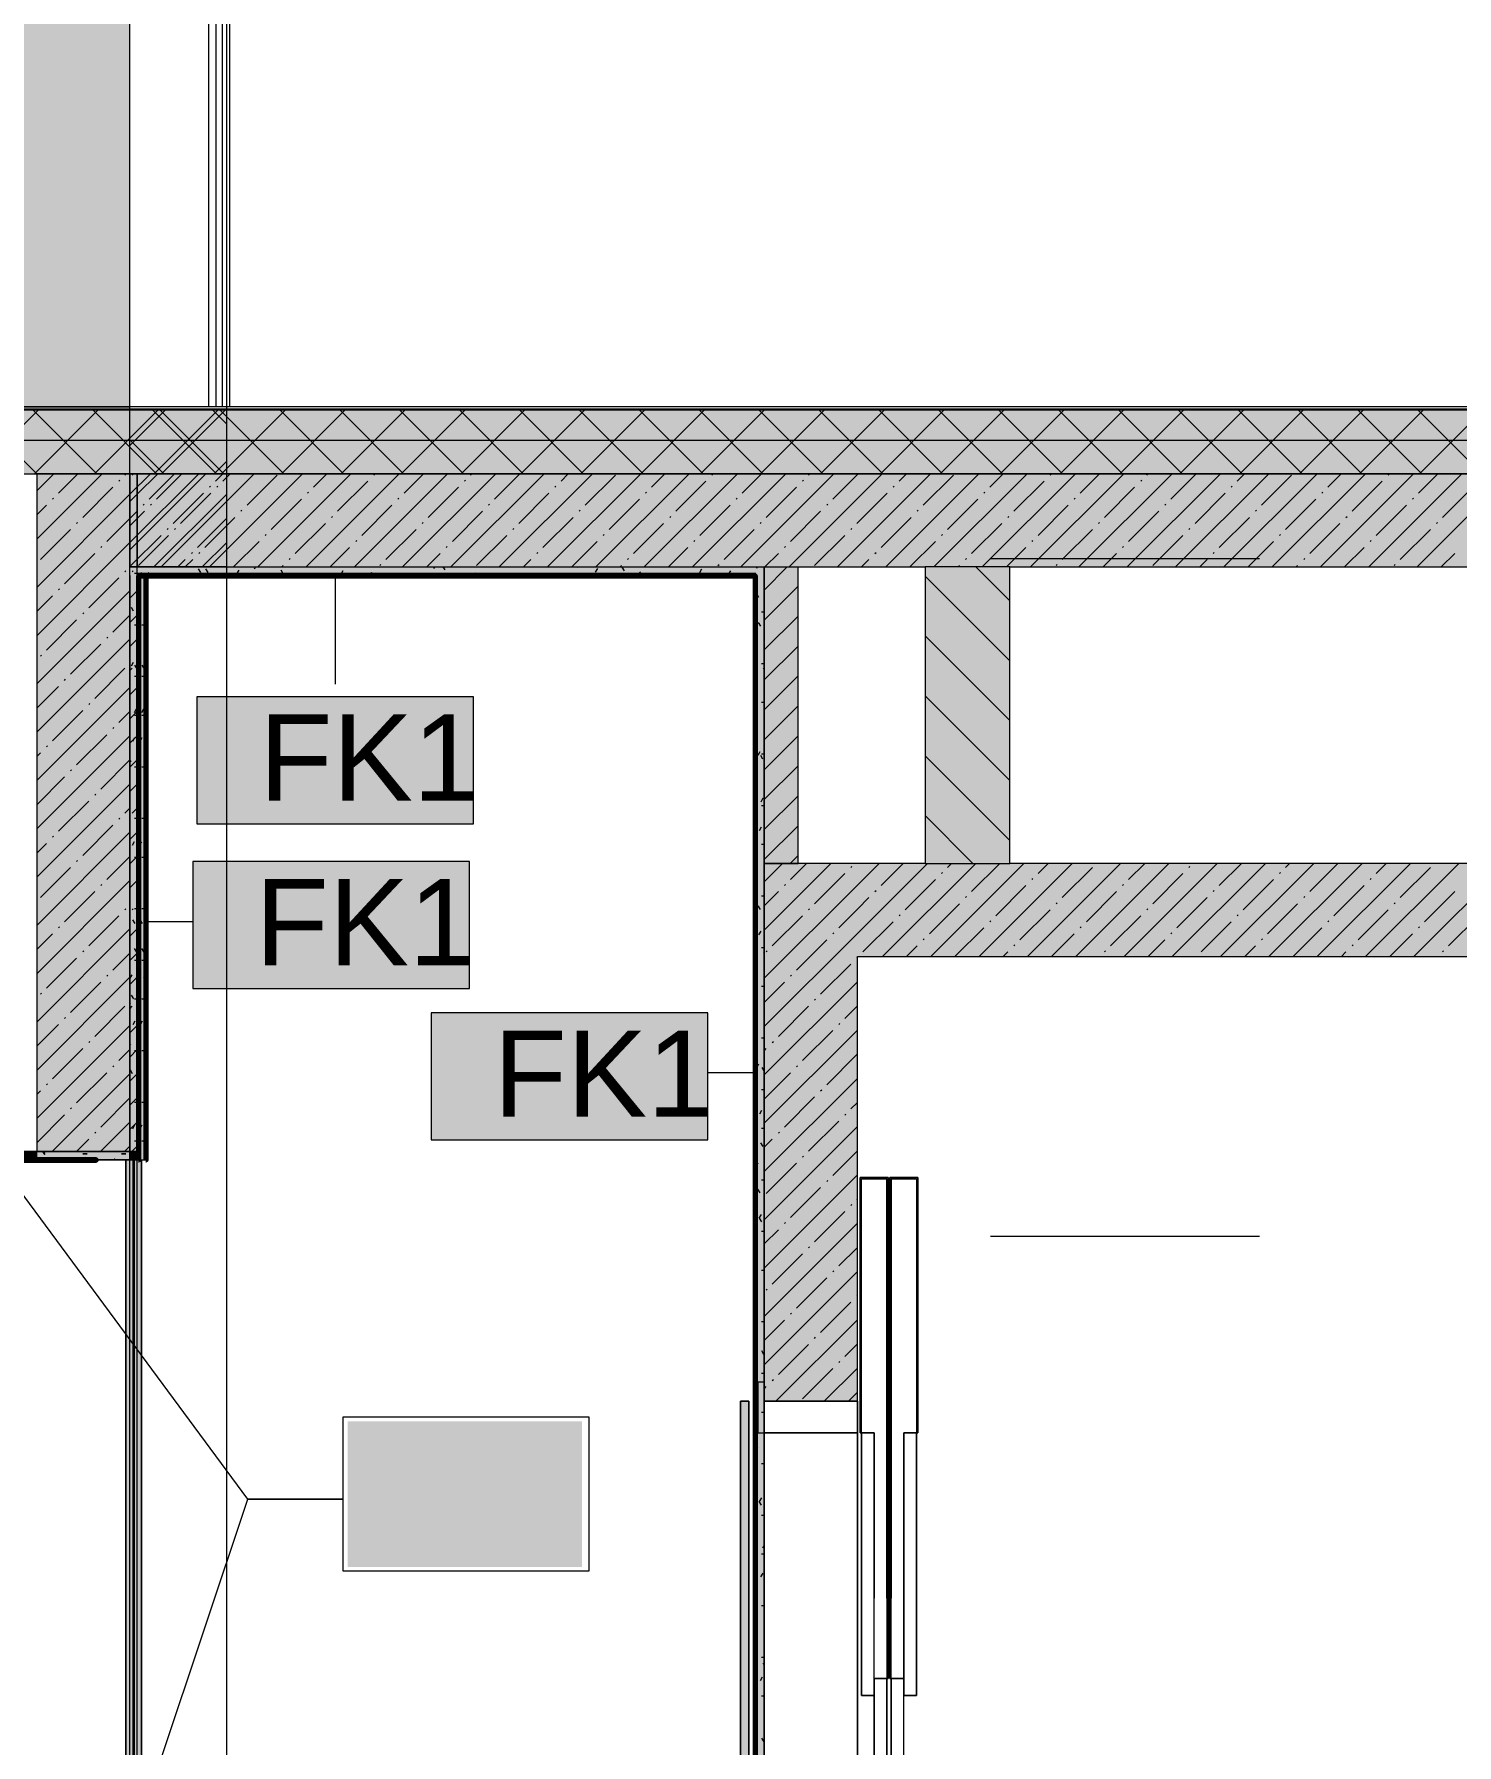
# Model space of a CAD drawing. Header units: millimetres. Extents: x -3817 to 677485, y -22715 to 103890.
# Drawn here: x 590702 to 594061, y 14075 to 18115 of the extents above; entities that cross this region are included whole.
import ezdxf

# ---------------------------------------------------------------- set-up
doc = ezdxf.new("R2010")
doc.units = ezdxf.units.MM
doc.layers.add('PDF _Геометрия', color=7, linetype='Continuous', true_color=0x1d1d1d)
doc.layers.add('PDF _Сплошная заливка', color=7, linetype='Continuous', true_color=0xffffff)
doc.layers.add('PDF _Текст', color=7, linetype='Continuous')
doc.styles.add('PDF GOST-Common', font='arial.ttf')

msp = doc.modelspace()

# ---------------------------------------------------------------- hatches: boundary and pattern name
at = {"layer": 'PDF _Сплошная заливка', "true_color": 0xd4d4d4, "transparency": 33554559}
msp.add_hatch(color=254, dxfattribs=at).paths.add_polyline_path([(551323.7, 16651.8), (551900.1, 16651.8), (551900.1, 17234.9), (590928.1, 17234.9), (590928.1, 25765.2), (586096.2, 25765.2), (586096.2, 29274.9), (549759, 29274.9), (549759, 16651.8), (550593, 16651.8)])
at = {"layer": 'PDF _Сплошная заливка', "transparency": 33554559}
h = msp.add_hatch(color=256, dxfattribs=at)
h.paths.add_polyline_path([(585778.1, 17076.9), (587578.1, 17076.9), (587578.1, 17226.9), (585778.1, 17226.9)], flags=0)
h.paths.add_polyline_path([(584278.1, 17076.9), (584278.1, 17226.9), (582195.1, 17226.9), (582195.1, 17076.9), (584206.9, 17076.9)], flags=0)
h.paths.add_polyline_path([(585178.1, 17076.9), (585408.1, 17076.9), (585408.1, 17226.9), (585178.1, 17226.9)], flags=0)
h.paths.add_polyline_path([(588858.1, 17076.9), (588858.1, 17226.9), (588478.1, 17226.9), (588478.1, 17076.9), (588591.4, 17076.9)], flags=0)
h.paths.add_polyline_path([(591155.8, 17076.9), (591155.8, 17226.9), (588878.1, 17226.9), (588878.1, 17076.9), (590783.6, 17076.9)], flags=0)
h.paths.add_polyline_path([(581284, 17076.9), (581395.1, 17076.9), (581395.1, 17226.9), (577788.4, 17226.9), (577788.4, 17076.9), (579822.5, 17076.9)], flags=0)
h.paths.add_polyline_path([(576588.4, 17076.9), (576588.4, 17226.9), (571968.1, 17226.9), (571968.1, 17076.9), (574678.1, 17076.9)], flags=0)
h.paths.add_polyline_path([(571053.6, 17076.9), (571168.1, 17076.9), (571168.1, 17226.9), (565028.1, 17226.9), (565028.1, 17076.9), (569592.2, 17076.9)], flags=0)
h.paths.add_polyline_path([(557900.3, 17076.9), (558928.1, 17076.9), (558928.1, 17226.9), (552208.1, 17226.9), (552208.1, 17169.9), (552058.1, 17169.9), (552058.1, 17076.9), (556828.1, 17076.9)], flags=0)
h.paths.add_polyline_path([(560092.6, 17076.9), (560428.1, 17076.9), (560428.1, 17226.9), (559828.1, 17226.9), (559828.1, 17076.9)], flags=0)
h.paths.add_polyline_path([(561328.1, 17076.9), (561928.1, 17076.9), (561928.1, 17226.9), (561328.1, 17226.9)], flags=0)
for points in [[(594345.5, 17076.9), (594345.5, 17226.9), (590928.1, 17226.9), (590928.1, 17076.9), (593408.5, 17076.9)], [(590708.1, 15476.9), (590928.1, 15476.9), (590928.1, 17076.9), (590708.1, 17076.9), (590708.1, 16477.7)], [(590928.1, 15476.9), (590945.5, 15476.9), (590945.5, 17076.9), (590928.1, 17076.9), (590928.1, 16295.3)], [(594545.5, 16856.9), (594545.5, 17076.9), (590945.5, 17076.9), (590945.5, 16856.9), (593408.5, 16856.9)], [(590948.1, 16836.9), (591155.8, 16836.9), (591155.8, 16856.9), (590928.1, 16856.9), (590928.1, 16836.9)], [(591223.4, 16836.9), (592405.5, 16836.9), (592405.5, 16856.9), (590945.5, 16856.9), (590945.5, 16836.9), (590965.5, 16836.9)], [(590928.1, 15456.9), (590948.1, 15456.9), (590948.1, 16836.9), (590928.1, 16836.9), (590928.1, 15476.9)], [(590945.5, 15456.9), (590965.5, 15456.9), (590965.5, 16836.9), (590945.5, 16836.9), (590945.5, 15476.9)], [(594345.5, 15936.9), (594345.5, 16156.9), (592645.5, 16156.9), (592645.5, 15936.9), (593408.5, 15936.9)]]:
    msp.add_hatch(color=256, dxfattribs=at).paths.add_polyline_path(points)
at = {"layer": 'PDF _Сплошная заливка', "true_color": 0x494949, "transparency": 33554559}
h = msp.add_hatch(color=251, dxfattribs=at)
h.paths.add_polyline_path([(590938.1, 13096.9), (590938.1, 13445.5), (590918.1, 13455.5), (590918.1, 13096.9), (590928.1, 13096.9)], flags=0)
h.paths.add_polyline_path([(590918.1, 13517.9), (590938.1, 13527.9), (590938.1, 15456.9), (590918.1, 15456.9), (590918.1, 13786.7)], flags=0)
h = msp.add_hatch(color=251, dxfattribs=at)
h.paths.add_polyline_path([(590945.5, 13096.9), (590955.5, 13096.9), (590955.5, 13650.4), (590935.5, 13640.4), (590935.5, 13096.9)], flags=0)
h.paths.add_polyline_path([(590955.5, 13923), (590955.5, 15456.9), (590935.5, 15456.9), (590935.5, 13933), (590945.5, 13928)], flags=0)

# ---------------------------------------------------------------- linework, layer by layer
at = {"layer": 'PDF _Геометрия', "color": 8, "lineweight": 9, "true_color": 0x808080}
for points in [[(590928.1, 17234.9), (590928.1, 25765.2), (586096.2, 25765.2), (586096.2, 29274.9), (549759, 29274.9), (549759, 16651.8), (551900.1, 16651.8), (551900.1, 17234.9)], [(590658.1, 15455.9), (590708.1, 15455.9), (590708.1, 15476.9), (590658.1, 15476.9)]]:
    msp.add_lwpolyline(points, close=True, dxfattribs=at)
at = {"layer": 'PDF _Геометрия', "color": 9, "lineweight": 9, "true_color": 0xc0c0c0}
for points in [[(594165.5, 25276.9), (594345.5, 25276.9), (594345.5, 17076.9), (594545.5, 17076.9), (590945.5, 17076.9), (590945.5, 16856.9), (590945.5, 17076.9), (590928.1, 17076.9), (594345.5, 17076.9), (594345.5, 17226.9), (594345.5, 17234.9), (594345.5, 28976.9), (596745.5, 28976.9), (596745.5, 29226.9), (594345.5, 29226.9), (594115.5, 29226.9), (594095.5, 29226.9), (594095.5, 25765)], [(594095.5, 25018.8), (594095.5, 17234.9), (590928.1, 17234.9)], [(591155.8, 17234.9), (588478.1, 17234.9), (588478.1, 17076.9), (588858.1, 17076.9), (588858.1, 14691.9)], [(588878.1, 17076.9), (591155.8, 17076.9), (590928.1, 17076.9), (590928.1, 16856.9), (591155.8, 16856.9), (590928.1, 16856.9), (590928.1, 17076.9), (590708.1, 17076.9), (590708.1, 15476.9), (590928.1, 15476.9), (590508.1, 15476.9), (590508.1, 15456.9)], [(590948.1, 15456.9), (590928.1, 15456.9), (590708.1, 15456.9), (590928.1, 15456.9), (590928.1, 15476.9), (590438.1, 15476.9), (590438.1, 15456.9), (590658.1, 15456.9), (590508.1, 15456.9), (590508.1, 15476.9), (590438.1, 15476.9), (590658.1, 15476.9), (590658.1, 17076.9), (590438.1, 17076.9), (590438.1, 16876.9), (590438.1, 17076.9)], [(594345.5, 13576.9), (594345.5, 13236.9), (592645.5, 13236.9), (592645.5, 13536.9), (592425.5, 13536.9), (592425.5, 12326.9), (592425.5, 16856.9), (592425.5, 16156.9), (592505.5, 16156.9), (592505.5, 16856.9), (592805.5, 16856.9), (592805.5, 16156.9), (592645.5, 16156.9), (592425.5, 16156.9), (592425.5, 14886.9), (592645.5, 14886.9), (592645.5, 15936.9), (594345.5, 15936.9), (594345.5, 14176.9)], [(590948.1, 16836.9), (591155.8, 16836.9)], [(590965.5, 16836.9), (592405.5, 16836.9)], [(590928.1, 15476.9), (590945.5, 15476.9), (590945.5, 15456.9), (590928.1, 15456.9), (590945.5, 15456.9), (590965.5, 15456.9)]]:
    msp.add_lwpolyline(points, dxfattribs=at)
at = {"layer": 'PDF _Геометрия', "color": 7, "lineweight": 9}
for points in [[(596745.5, 29101.9), (594220.5, 29101.9), (594220.5, 17155.9), (590928.1, 17155.9)], [(590928.1, 1596.9), (590928.1, 13336.7), (590628.1, 13486.7), (591228.1, 13786.7), (590928.1, 13936.7), (590928.1, 25676.6)], [(591155.8, 25676.6), (591155.8, 13936.7), (591455.8, 13786.7), (590855.8, 13486.7), (591155.8, 13336.7), (591155.8, 1596.9)], [(591146.8, 17234.9), (591146.8, 24996.9), (591146.6, 24996.9), (591145.8, 24996.9), (591114.3, 24996.9), (590928.1, 24996.9), (591065.1, 24996.9)], [(591164.2, 17234.9), (591164.2, 24996.9), (591163.9, 24996.9), (591163.2, 24996.9), (591131.7, 24996.9), (590928.1, 24996.9), (591082.5, 24996.9)], [(591114.3, 17234.9), (591114.3, 24996.9)], [(591131.7, 17234.9), (591131.7, 24996.9)], [(591155.8, 17229.9), (588478.1, 17229.9)], [(591155.8, 17226.9), (588878.1, 17226.9), (588858.1, 17226.9), (588478.1, 17226.9)], [(594115.5, 17229.9), (590928.1, 17229.9)], [(594245.5, 17226.9), (594345.5, 17226.9), (594245.5, 17226.9), (594195.5, 17226.9), (594115.5, 17226.9), (590928.1, 17226.9)], [(591155.8, 17155.9), (588478.1, 17155.9)], [(590928.1, 16836.9), (590928.1, 15476.9), (590928.1, 16836.9), (590928.1, 16856.9)], [(590945.5, 16856.9), (592405.5, 16856.9), (592425.5, 16856.9), (592505.5, 16856.9)], [(590945.5, 16836.9), (590945.5, 15476.9), (590945.5, 16836.9), (590945.5, 16856.9), (592405.5, 16856.9)], [(593005.5, 16856.9), (592805.5, 16856.9)], [(590948.1, 15456.9), (590948.1, 16835.9)], [(590965.5, 15456.9), (590965.5, 16835.9)], [(591412.7, 16836.4), (591412.7, 16580.5)], [(592405.5, 16835.9), (592405.5, 12347.9)], [(592805.5, 16156.9), (593005.5, 16156.9)], [(590966, 16019.6), (591076.9, 16019.6)], [(592405, 15662), (592292.5, 15662)], [(592389.5, 14886.9), (592369.5, 14886.9), (592389.5, 14886.9)]]:
    msp.add_lwpolyline(points, dxfattribs=at)
at = {"layer": 'PDF _Геометрия', "lineweight": 9}
for points in [[(590708.2, 17076.9), (590558.2, 17226.9)], [(590561.2, 17076.9), (590711.2, 17226.9)], [(590849.7, 17076.9), (590699.7, 17226.9)], [(590702.6, 17076.9), (590852.6, 17226.9)], [(590991.1, 17076.9), (590841.1, 17226.9)], [(590844.1, 17076.9), (590994.1, 17226.9)], [(590928.1, 17143.6), (591011.4, 17226.9)], [(591132.5, 17076.9), (590982.5, 17226.9)], [(590985.5, 17076.9), (591135.5, 17226.9)], [(591149.8, 17076.9), (590999.8, 17226.9)], [(591002.8, 17076.9), (591152.8, 17226.9)], [(591155.8, 17195), (591123.9, 17226.9)], [(591291.3, 17076.9), (591141.3, 17226.9)], [(591144.2, 17076.9), (591294.3, 17226.9)], [(591432.7, 17076.9), (591282.7, 17226.9)], [(591285.7, 17076.9), (591435.7, 17226.9)], [(591574.1, 17076.9), (591424.1, 17226.9)], [(591427.1, 17076.9), (591577.1, 17226.9)], [(591715.5, 17076.9), (591565.5, 17226.9)], [(591568.5, 17076.9), (591718.5, 17226.9)], [(591856.9, 17076.9), (591706.9, 17226.9)], [(591709.9, 17076.9), (591859.9, 17226.9)], [(591998.4, 17076.9), (591848.4, 17226.9)], [(591851.4, 17076.9), (592001.4, 17226.9)], [(592139.8, 17076.9), (591989.8, 17226.9)], [(591992.8, 17076.9), (592142.8, 17226.9)], [(592281.2, 17076.9), (592131.2, 17226.9)], [(592134.2, 17076.9), (592284.2, 17226.9)], [(592422.6, 17076.9), (592272.6, 17226.9)], [(592275.6, 17076.9), (592425.6, 17226.9)], [(592564.1, 17076.9), (592414.1, 17226.9)], [(592417, 17076.9), (592567, 17226.9)], [(592705.5, 17076.9), (592555.5, 17226.9)], [(592558.5, 17076.9), (592708.5, 17226.9)], [(592846.9, 17076.9), (592696.9, 17226.9)], [(592699.9, 17076.9), (592849.9, 17226.9)], [(592988.3, 17076.9), (592838.3, 17226.9)], [(592841.3, 17076.9), (592991.3, 17226.9)], [(593129.7, 17076.9), (592979.7, 17226.9)], [(592982.7, 17076.9), (593132.7, 17226.9)], [(593271.2, 17076.9), (593121.2, 17226.9)], [(593124.1, 17076.9), (593274.1, 17226.9)], [(593412.6, 17076.9), (593262.6, 17226.9)], [(593265.6, 17076.9), (593415.6, 17226.9)], [(593554, 17076.9), (593404, 17226.9)], [(593407, 17076.9), (593557, 17226.9)], [(593695.4, 17076.9), (593545.4, 17226.9)], [(593548.4, 17076.9), (593698.4, 17226.9)], [(593836.8, 17076.9), (593686.8, 17226.9)], [(593689.8, 17076.9), (593839.8, 17226.9)], [(593978.3, 17076.9), (593828.3, 17226.9)], [(593831.3, 17076.9), (593981.3, 17226.9)], [(594119.7, 17076.9), (593969.7, 17226.9)], [(593972.7, 17076.9), (594122.7, 17226.9)], [(591008.4, 17076.9), (590928.1, 17157.2)], [(591126.9, 17076.9), (591155.8, 17105.7)], [(590708.1, 16808.7), (590928.1, 17028.7), (590976.3, 17076.9)], [(590708.1, 16694.6), (590928.1, 16914.6), (591090.4, 17076.9)], [(590708.1, 17036.8), (590748.2, 17076.9)], [(590708.1, 16922.7), (590862.3, 17076.9)], [(590759.5, 17031.2), (590805.2, 17076.9)], [(590902.1, 17059.7), (590904.5, 17062)], [(590916.3, 17073.9), (590919.3, 17076.9)], [(590928.1, 17011.3), (590945.5, 17028.7), (590993.7, 17076.9)], [(590928.1, 16897.3), (590945.5, 16914.6), (591107.7, 17076.9)], [(590933.7, 17073.9), (590936.6, 17076.9)], [(590973.4, 17016.9), (591033.3, 17076.9)], [(590990.7, 17016.9), (591050.7, 17076.9)], [(591001.8, 16856.9), (591221.8, 17076.9)], [(591115.8, 16856.9), (591335.8, 17076.9)], [(591115.9, 17045.4), (591118.3, 17047.8)], [(591130.2, 17059.7), (591147.4, 17076.9)], [(591133.3, 17045.4), (591135.7, 17047.8)], [(591147.5, 17059.7), (591164.7, 17076.9)], [(591204.6, 17002.6), (591275.8, 17073.9)], [(591229.9, 16856.9), (591449.9, 17076.9)], [(591343.9, 16856.9), (591563.9, 17076.9)], [(591361.4, 17045.4), (591392.8, 17076.9)], [(591418.4, 16988.4), (591489.7, 17059.7)], [(591458, 16856.9), (591678, 17076.9)], [(591503.9, 17073.9), (591506.3, 17076.3)], [(591572, 16856.9), (591792, 17076.9)], [(591575.2, 17031.2), (591620.9, 17076.9)], [(591686.1, 16856.9), (591906.1, 17076.9)], [(591717.8, 17059.7), (591720.2, 17062)], [(591732, 17073.9), (591735, 17076.9)], [(591789.1, 17016.9), (591849, 17076.9)], [(591800.1, 16856.9), (592020.1, 17076.9)], [(591914.2, 16856.9), (592134.2, 17076.9)], [(591931.6, 17045.4), (591934, 17047.8)], [(591945.9, 17059.7), (591963.1, 17076.9)], [(592002.9, 17002.6), (592074.2, 17073.9)], [(592028.2, 16856.9), (592248.2, 17076.9)], [(592142.2, 16856.9), (592362.2, 17076.9)], [(592159.7, 17045.4), (592191.2, 17076.9)], [(592216.8, 16988.4), (592288, 17059.7)], [(592256.3, 16856.9), (592476.3, 17076.9)], [(592302.3, 17073.9), (592304.7, 17076.3)], [(592370.3, 16856.9), (592590.3, 17076.9)], [(592373.6, 17031.2), (592419.3, 17076.9)], [(592484.4, 16856.9), (592704.4, 17076.9)], [(592516.1, 17059.7), (592518.5, 17062)], [(592530.4, 17073.9), (592533.3, 17076.9)], [(592587.4, 17016.9), (592647.4, 17076.9)], [(592598.4, 16856.9), (592818.4, 17076.9)], [(592712.5, 16856.9), (592932.5, 17076.9)], [(592730, 17045.4), (592732.3, 17047.8)], [(592744.2, 17059.7), (592761.4, 17076.9)], [(592801.3, 17002.6), (592872.5, 17073.9)], [(592826.5, 16856.9), (593046.5, 17076.9)], [(592940.6, 16856.9), (593160.6, 17076.9)], [(592958.1, 17045.4), (592989.5, 17076.9)], [(593015.1, 16988.4), (593086.4, 17059.7)], [(593054.6, 16856.9), (593274.6, 17076.9)], [(593100.6, 17073.9), (593103, 17076.3)], [(593168.7, 16856.9), (593388.7, 17076.9)], [(593171.9, 17031.2), (593217.6, 17076.9)], [(593282.7, 16856.9), (593502.7, 17076.9)], [(593314.5, 17059.7), (593316.8, 17062)], [(593328.7, 17073.9), (593331.7, 17076.9)], [(593385.8, 17016.9), (593445.7, 17076.9)], [(593396.8, 16856.9), (593616.8, 17076.9)], [(593510.8, 16856.9), (593730.8, 17076.9)], [(593528.3, 17045.4), (593530.7, 17047.8)], [(593542.6, 17059.7), (593559.8, 17076.9)], [(593599.6, 17002.6), (593670.9, 17073.9)], [(593624.9, 16856.9), (593844.9, 17076.9)], [(593738.9, 16856.9), (593958.9, 17076.9)], [(593756.4, 17045.4), (593787.9, 17076.9)], [(593813.4, 16988.4), (593884.7, 17059.7)], [(593853, 16856.9), (594073, 17076.9)], [(593899, 17073.9), (593901.3, 17076.3)], [(593967, 16856.9), (594187, 17076.9)], [(593970.3, 17031.2), (594016, 17076.9)], [(590745.3, 17016.9), (590747.6, 17019.3)], [(590816.6, 16974.1), (590887.8, 17045.4)], [(590984.4, 16856.9), (591155.8, 17028.2)], [(591030.4, 16959.9), (591101.7, 17031.2)], [(591047.7, 16959.9), (591119, 17031.2)], [(591261.6, 16945.6), (591332.9, 17016.9)], [(591347.1, 17031.2), (591349.5, 17033.5)], [(591561, 17016.9), (591563.3, 17019.3)], [(591632.2, 16974.1), (591703.5, 17045.4)], [(591846.1, 16959.9), (591917.4, 17031.2)], [(592059.9, 16945.6), (592131.2, 17016.9)], [(592145.5, 17031.2), (592147.8, 17033.5)], [(592359.3, 17016.9), (592361.7, 17019.3)], [(592430.6, 16974.1), (592501.9, 17045.4)], [(592644.4, 16959.9), (592715.7, 17031.2)], [(592858.3, 16945.6), (592929.6, 17016.9)], [(592943.8, 17031.2), (592946.2, 17033.5)], [(593157.7, 17016.9), (593160, 17019.3)], [(593228.9, 16974.1), (593300.2, 17045.4)], [(593442.8, 16959.9), (593514.1, 17031.2)], [(593656.6, 16945.6), (593727.9, 17016.9)], [(593742.2, 17031.2), (593744.5, 17033.5)], [(593956, 17016.9), (593958.4, 17019.3)], [(594027.3, 16974.1), (594098.6, 17045.4)], [(590708.1, 16979.7), (590731, 17002.6)], [(590873.6, 16917.1), (590928.1, 16971.6), (590944.9, 16988.4)], [(590928.1, 16954.3), (590945.5, 16971.6), (590962.2, 16988.4)], [(590959.1, 17002.6), (590961.5, 17005)], [(590976.5, 17002.6), (590978.8, 17005)], [(591087.4, 16902.8), (591155.8, 16971.2)], [(591104.8, 16902.8), (591176.1, 16974.1)], [(591190.3, 16988.4), (591192.7, 16990.8)], [(591404.2, 16974.1), (591406.5, 16976.5)], [(591475.4, 16931.4), (591546.7, 17002.6)], [(591689.3, 16917.1), (591760.6, 16988.4)], [(591774.8, 17002.6), (591777.2, 17005)], [(591903.1, 16902.8), (591974.4, 16974.1)], [(591988.7, 16988.4), (591991, 16990.8)], [(592202.5, 16974.1), (592204.9, 16976.5)], [(592273.8, 16931.4), (592345.1, 17002.6)], [(592487.6, 16917.1), (592558.9, 16988.4)], [(592573.2, 17002.6), (592575.5, 17005)], [(592701.5, 16902.8), (592772.7, 16974.1)], [(592787, 16988.4), (592789.4, 16990.8)], [(593000.8, 16974.1), (593003.2, 16976.5)], [(593072.1, 16931.4), (593143.4, 17002.6)], [(593286, 16917.1), (593357.2, 16988.4)], [(593371.5, 17002.6), (593373.9, 17005)], [(593499.8, 16902.8), (593571.1, 16974.1)], [(593585.3, 16988.4), (593587.7, 16990.8)], [(593799.2, 16974.1), (593801.6, 16976.5)], [(593870.5, 16931.4), (593941.7, 17002.6)], [(590716.8, 16874.3), (590788, 16945.6)], [(590802.3, 16959.9), (590804.7, 16962.2)], [(590930.6, 16860.1), (591001.9, 16931.4)], [(590948, 16860.1), (591019.2, 16931.4)], [(591016.1, 16945.6), (591018.5, 16948)], [(591033.5, 16945.6), (591035.9, 16948)], [(591247.3, 16931.4), (591249.7, 16933.7)], [(591318.6, 16888.6), (591389.9, 16959.9)], [(591532.5, 16874.3), (591603.7, 16945.6)], [(591618, 16959.9), (591620.4, 16962.2)], [(591746.3, 16860.1), (591817.6, 16931.4)], [(591831.8, 16945.6), (591834.2, 16948)], [(592045.7, 16931.4), (592048, 16933.7)], [(592117, 16888.6), (592188.2, 16959.9)], [(592330.8, 16874.3), (592402.1, 16945.6)], [(592416.3, 16959.9), (592418.7, 16962.2)], [(592544.6, 16860.1), (592615.9, 16931.4)], [(592630.2, 16945.6), (592632.5, 16948)], [(592844, 16931.4), (592846.4, 16933.7)], [(592915.3, 16888.6), (592986.6, 16959.9)], [(593129.1, 16874.3), (593200.4, 16945.6)], [(593214.7, 16959.9), (593217.1, 16962.2)], [(593343, 16860.1), (593414.3, 16931.4)], [(593428.5, 16945.6), (593430.9, 16948)], [(593642.4, 16931.4), (593644.7, 16933.7)], [(593713.6, 16888.6), (593784.9, 16959.9)], [(593927.5, 16874.3), (593998.8, 16945.6)], [(594013, 16959.9), (594015.4, 16962.2)], [(590773.8, 16817.3), (590845.1, 16888.6)], [(590859.3, 16902.8), (590861.7, 16905.2)], [(591073.2, 16888.6), (591075.5, 16891)], [(591090.5, 16888.6), (591092.9, 16891)], [(591098.5, 16856.9), (591155.8, 16914.2)], [(591172.8, 16856.9), (591233.1, 16917.1)], [(591400.9, 16856.9), (591446.9, 16902.8)], [(591461.2, 16917.1), (591463.5, 16919.5)], [(591629, 16856.9), (591660.8, 16888.6)], [(591675, 16902.8), (591677.4, 16905.2)], [(591888.9, 16888.6), (591891.2, 16891)], [(591971.2, 16856.9), (592031.4, 16917.1)], [(592199.3, 16856.9), (592245.3, 16902.8)], [(592259.5, 16917.1), (592261.9, 16919.5)], [(592427.4, 16856.9), (592459.1, 16888.6)], [(592473.4, 16902.8), (592475.7, 16905.2)], [(592687.2, 16888.6), (592689.6, 16891)], [(592769.5, 16856.9), (592829.8, 16917.1)], [(592997.6, 16856.9), (593043.6, 16902.8)], [(593057.9, 16917.1), (593060.2, 16919.5)], [(593225.7, 16856.9), (593257.4, 16888.6)], [(593271.7, 16902.8), (593274.1, 16905.2)], [(593485.5, 16888.6), (593487.9, 16891)], [(593567.9, 16856.9), (593628.1, 16917.1)], [(593796, 16856.9), (593842, 16902.8)], [(593856.2, 16917.1), (593858.6, 16919.5)], [(594024.1, 16856.9), (594055.8, 16888.6)], [(590916.3, 16845.8), (590918.7, 16848.2)], [(590933.7, 16845.8), (590936.1, 16848.2)], [(591041.4, 16856.9), (591058.9, 16874.3)], [(591058.8, 16856.9), (591076.3, 16874.3)], [(591286.9, 16856.9), (591290.1, 16860.1)], [(591304.4, 16874.3), (591306.7, 16876.7)], [(591518.2, 16860.1), (591520.6, 16862.4)], [(591857.1, 16856.9), (591874.6, 16874.3)], [(592085.2, 16856.9), (592088.4, 16860.1)], [(592102.7, 16874.3), (592105.1, 16876.7)], [(592316.5, 16860.1), (592318.9, 16862.4)], [(592425.5, 16802.4), (592479.9, 16856.9)], [(592655.5, 16856.9), (592672.9, 16874.3)], [(592883.6, 16856.9), (592886.8, 16860.1)], [(592901, 16874.3), (592903.4, 16876.7)], [(593005.5, 16776.9), (592925.5, 16856.9)], [(593114.9, 16860.1), (593117.3, 16862.4)], [(593453.8, 16856.9), (593471.3, 16874.3)], [(593681.9, 16856.9), (593685.1, 16860.1)], [(593699.4, 16874.3), (593701.8, 16876.7)], [(593913.2, 16860.1), (593915.6, 16862.4)], [(590759.5, 16803.1), (590761.9, 16805.4)], [(590830.8, 16760.3), (590902.1, 16831.6)], [(592425.5, 16731.7), (592505.5, 16811.7)], [(593005.5, 16635.5), (592805.5, 16835.4)], [(590708.1, 16580.6), (590928.1, 16800.6)], [(590708.1, 16751.6), (590745.3, 16788.8)], [(590928.1, 16783.2), (590945.5, 16800.6)], [(590731, 16660.5), (590802.3, 16731.8)], [(590816.6, 16746), (590818.9, 16748.4)], [(590887.8, 16703.3), (590928.1, 16743.5)], [(590928.1, 16726.2), (590945.5, 16743.5)], [(592425.5, 16661), (592505.5, 16741)], [(590708.1, 16466.5), (590928.1, 16686.5)], [(590873.6, 16689), (590876, 16691.4)], [(590928.1, 16669.2), (590945.5, 16686.5)], [(593005.5, 16494), (592805.5, 16694)], [(590716.8, 16646.2), (590719.1, 16648.6)], [(590788, 16603.5), (590859.3, 16674.7)], [(592425.5, 16590.3), (592505.5, 16670.3)], [(590845.1, 16546.4), (590916.3, 16617.7)], [(590928.1, 16612.1), (590933.7, 16617.7)], [(590708.1, 16523.5), (590759.5, 16575)], [(590708.1, 16352.5), (590928.1, 16572.5)], [(590773.8, 16589.2), (590776.2, 16591.6)], [(590928.1, 16555.1), (590945.5, 16572.5)], [(592425.5, 16519.6), (592505.5, 16599.6)], [(590830.8, 16532.2), (590833.2, 16534.6)], [(592425.5, 16448.9), (592505.5, 16528.9)], [(593005.5, 16352.6), (592805.5, 16552.6)], [(590745.3, 16446.6), (590816.6, 16517.9)], [(590902.1, 16489.4), (590928.1, 16515.4)], [(590928.1, 16498.1), (590945.5, 16515.4)], [(590708.1, 16238.4), (590928.1, 16458.4)], [(590802.3, 16389.6), (590873.6, 16460.9)], [(590887.8, 16475.2), (590890.2, 16477.5)], [(590928.1, 16441.1), (590945.5, 16458.4)], [(592425.5, 16378.2), (592505.5, 16458.2)], [(590708.1, 16409.5), (590716.8, 16418.1)], [(590731, 16432.4), (590733.4, 16434.8)], [(590859.3, 16332.6), (590928.1, 16401.4)], [(590928.1, 16384), (590945.5, 16401.4)], [(593005.5, 16211.2), (592805.5, 16411.2)], [(590708.1, 16295.4), (590773.8, 16361.1)], [(590788, 16375.4), (590790.4, 16377.7)], [(592425.5, 16307.5), (592505.5, 16387.5)], [(590708.1, 16124.4), (590928.1, 16344.4)], [(590845.1, 16318.3), (590847.4, 16320.7)], [(590928.1, 16327), (590945.5, 16344.4)], [(590759.5, 16232.8), (590830.8, 16304.1)], [(590916.3, 16275.6), (590928.1, 16287.3)], [(590933.7, 16275.6), (590945.5, 16287.3)], [(592425.5, 16236.7), (592505.5, 16316.7)], [(590816.6, 16175.8), (590887.8, 16247.1)], [(590902.1, 16261.3), (590904.5, 16263.7)], [(592425.5, 16166), (592505.5, 16246)], [(592918.4, 16156.9), (592805.5, 16269.8)], [(590708.1, 16010.3), (590928.1, 16230.3)], [(590708.1, 16181.4), (590731, 16204.3)], [(590745.3, 16218.6), (590747.6, 16220.9)], [(590928.1, 16213), (590945.5, 16230.3)], [(590802.3, 16161.5), (590804.7, 16163.9)], [(590873.6, 16118.8), (590928.1, 16173.3)], [(590928.1, 16155.9), (590945.5, 16173.3)], [(592487, 16156.9), (592505.5, 16175.3)], [(590716.8, 16076), (590788, 16147.3)], [(592425.5, 16113.6), (592468.7, 16156.9)], [(592425.5, 15999.6), (592582.7, 16156.9)], [(592425.5, 15885.5), (592645.5, 16105.5), (592696.8, 16156.9)], [(592425.5, 15771.5), (592645.5, 15991.5), (592810.8, 16156.9)], [(592487.6, 16118.8), (592525.7, 16156.9)], [(592544.6, 16061.7), (592615.9, 16133)], [(592630.2, 16147.3), (592632.5, 16149.6)], [(592701.5, 16104.5), (592753.8, 16156.9)], [(592704.9, 15936.9), (592924.9, 16156.9)], [(592758.5, 16047.5), (592829.8, 16118.8)], [(592818.9, 15936.9), (593038.9, 16156.9)], [(592844, 16133), (592846.4, 16135.4)], [(592858.3, 16147.3), (592867.9, 16156.9)], [(592915.3, 16090.2), (592981.9, 16156.9)], [(592933, 15936.9), (593153, 16156.9)], [(593047, 15936.9), (593267, 16156.9)], [(593057.9, 16118.8), (593060.2, 16121.1)], [(593072.1, 16133), (593096, 16156.9)], [(593129.1, 16076), (593200.4, 16147.3)], [(593161.1, 15936.9), (593381.1, 16156.9)], [(593275.1, 15936.9), (593495.1, 16156.9)], [(593286, 16118.8), (593324.1, 16156.9)], [(593343, 16061.7), (593414.3, 16133)], [(593389.2, 15936.9), (593609.2, 16156.9)], [(593428.5, 16147.3), (593430.9, 16149.6)], [(593499.8, 16104.5), (593552.2, 16156.9)], [(593503.2, 15936.9), (593723.2, 16156.9)], [(593556.8, 16047.5), (593628.1, 16118.8)], [(593617.3, 15936.9), (593837.3, 16156.9)], [(593642.4, 16133), (593644.7, 16135.4)], [(593656.6, 16147.3), (593666.2, 16156.9)], [(593713.6, 16090.2), (593780.3, 16156.9)], [(593731.3, 15936.9), (593951.3, 16156.9)], [(593845.4, 15936.9), (594065.4, 16156.9)], [(593856.2, 16118.8), (593858.6, 16121.1)], [(593870.5, 16133), (593894.3, 16156.9)], [(593927.5, 16076), (593998.8, 16147.3)], [(593959.4, 15936.9), (594179.4, 16156.9)], [(590708.1, 15896.3), (590928.1, 16116.3)], [(590773.8, 16019), (590845.1, 16090.2)], [(590859.3, 16104.5), (590861.7, 16106.9)], [(590928.1, 16098.9), (590945.5, 16116.3)], [(592425.5, 16056.6), (592459.1, 16090.2)], [(592473.4, 16104.5), (592475.7, 16106.9)], [(592687.2, 16090.2), (592689.6, 16092.6)], [(592901, 16076), (592903.4, 16078.4)], [(592972.3, 16033.2), (593043.6, 16104.5)], [(593186.2, 16019), (593257.4, 16090.2)], [(593271.7, 16104.5), (593274.1, 16106.9)], [(593485.5, 16090.2), (593487.9, 16092.6)], [(593699.4, 16076), (593701.8, 16078.4)], [(593770.7, 16033.2), (593842, 16104.5)], [(593984.5, 16019), (594055.8, 16090.2)], [(590916.3, 16047.5), (590918.7, 16049.8)], [(590933.7, 16047.5), (590936.1, 16049.8)], [(592530.4, 16047.5), (592532.8, 16049.8)], [(592601.7, 16004.7), (592645.5, 16048.5), (592672.9, 16076)], [(592815.5, 15990.5), (592886.8, 16061.7)], [(593029.4, 15976.2), (593100.6, 16047.5)], [(593114.9, 16061.7), (593117.3, 16064.1)], [(593328.7, 16047.5), (593331.1, 16049.8)], [(593400, 16004.7), (593471.3, 16076)], [(593613.9, 15990.5), (593685.1, 16061.7)], [(593827.7, 15976.2), (593899, 16047.5)], [(593913.2, 16061.7), (593915.6, 16064.1)], [(590708.1, 15782.2), (590928.1, 16002.2)], [(590759.5, 16004.7), (590761.9, 16007.1)], [(590830.8, 15961.9), (590902.1, 16033.2)], [(590928.1, 15984.9), (590945.5, 16002.2)], [(592444.8, 15961.9), (592516.1, 16033.2)], [(592658.7, 15947.7), (592730, 16019)], [(592744.2, 16033.2), (592746.6, 16035.6)], [(592876, 15936.9), (592943.8, 16004.7)], [(592958.1, 16019), (592960.4, 16021.3)], [(593171.9, 16004.7), (593174.3, 16007.1)], [(593243.2, 15961.9), (593314.5, 16033.2)], [(593457, 15947.7), (593528.3, 16019)], [(593542.6, 16033.2), (593544.9, 16035.6)], [(593674.3, 15936.9), (593742.2, 16004.7)], [(593756.4, 16019), (593758.8, 16021.3)], [(593970.3, 16004.7), (593972.6, 16007.1)], [(594041.5, 15961.9), (594112.8, 16033.2)], [(590708.1, 15953.3), (590745.3, 15990.5)], [(592501.9, 15904.9), (592573.2, 15976.2)], [(592587.4, 15990.5), (592589.8, 15992.8)], [(592761.9, 15936.9), (592787, 15961.9)], [(592801.3, 15976.2), (592803.6, 15978.6)], [(593015.1, 15961.9), (593017.5, 15964.3)], [(593104.1, 15936.9), (593157.7, 15990.5)], [(593332.2, 15936.9), (593371.5, 15976.2)], [(593385.8, 15990.5), (593388.1, 15992.8)], [(593560.3, 15936.9), (593585.3, 15961.9)], [(593599.6, 15976.2), (593602, 15978.6)], [(593813.4, 15961.9), (593815.8, 15964.3)], [(593902.4, 15936.9), (593956, 15990.5)], [(590731, 15862.1), (590802.3, 15933.4)], [(590816.6, 15947.7), (590818.9, 15950.1)], [(590887.8, 15904.9), (590928.1, 15945.2)], [(590928.1, 15927.8), (590945.5, 15945.2)], [(592430.6, 15947.7), (592433, 15950.1)], [(592558.9, 15847.9), (592630.2, 15919.2)], [(592644.4, 15933.4), (592645.5, 15934.5)], [(592990, 15936.9), (593000.8, 15947.7)], [(593228.9, 15947.7), (593231.3, 15950.1)], [(593788.4, 15936.9), (593799.2, 15947.7)], [(594027.3, 15947.7), (594029.7, 15950.1)], [(590708.1, 15668.2), (590928.1, 15888.2)], [(590788, 15805.1), (590859.3, 15876.4)], [(590873.6, 15890.7), (590876, 15893)], [(590928.1, 15870.8), (590945.5, 15888.2)], [(592425.5, 15657.4), (592645.5, 15877.4)], [(592425.5, 15828.5), (592473.4, 15876.4)], [(592487.6, 15890.7), (592490, 15893)], [(590716.8, 15847.9), (590719.1, 15850.3)], [(592544.6, 15833.6), (592547, 15836)], [(590845.1, 15748.1), (590916.3, 15819.4)], [(590928.1, 15813.8), (590933.7, 15819.4)], [(592459.1, 15748.1), (592530.4, 15819.4)], [(592615.9, 15790.9), (592645.5, 15820.4)], [(590708.1, 15725.2), (590759.5, 15776.6)], [(590708.1, 15554.1), (590928.1, 15774.1)], [(590773.8, 15790.9), (590776.2, 15793.2)], [(590928.1, 15756.8), (590945.5, 15774.1)], [(592425.5, 15543.4), (592645.5, 15763.4)], [(592516.1, 15691.1), (592587.4, 15762.4)], [(592601.7, 15776.6), (592604, 15779)], [(590745.3, 15648.3), (590816.6, 15719.6)], [(590830.8, 15733.8), (590833.2, 15736.2)], [(590902.1, 15691.1), (590928.1, 15717.1)], [(590928.1, 15699.7), (590945.5, 15717.1)], [(592425.5, 15714.5), (592430.6, 15719.6)], [(592444.8, 15733.8), (592447.2, 15736.2)], [(590887.8, 15676.8), (590890.2, 15679.2)], [(592501.9, 15676.8), (592504.2, 15679.2)], [(592573.2, 15634), (592644.4, 15705.3)], [(590731, 15634), (590733.4, 15636.4)], [(590744.9, 15476.9), (590928.1, 15660.1)], [(590802.3, 15591.3), (590873.6, 15662.6)], [(590928.1, 15642.7), (590945.5, 15660.1)], [(592425.5, 15600.4), (592487.6, 15662.6)], [(592425.5, 15429.3), (592645.5, 15649.3)], [(590708.1, 15611.1), (590716.8, 15619.8)], [(590859.3, 15534.3), (590928.1, 15603)], [(590928.1, 15585.7), (590945.5, 15603)], [(592473.4, 15534.3), (592544.6, 15605.5)], [(592558.9, 15619.8), (592561.3, 15622.2)], [(590708.1, 15497.1), (590773.8, 15562.8)], [(590788, 15577), (590790.4, 15579.4)], [(592615.9, 15562.8), (592618.3, 15565.1)], [(592630.2, 15577), (592645.5, 15592.3)], [(590845.1, 15520), (590847.4, 15522.4)], [(590859, 15476.9), (590928.1, 15546)], [(590928.1, 15528.7), (590945.5, 15546)], [(592425.5, 15315.3), (592645.5, 15535.3)], [(592459.1, 15520), (592461.5, 15522.4)], [(592530.4, 15477.2), (592601.7, 15548.5)], [(590801.9, 15476.9), (590830.8, 15505.7)], [(590916.3, 15477.2), (590928.1, 15489)], [(590933.7, 15477.2), (590945.5, 15489)], [(592425.5, 15486.4), (592444.8, 15505.7)], [(592587.4, 15420.2), (592645.5, 15478.3)], [(592430.6, 15377.4), (592501.9, 15448.7)], [(592516.1, 15463), (592518.5, 15465.3)], [(592425.5, 15201.2), (592645.5, 15421.2)], [(592487.6, 15320.4), (592558.9, 15391.7)], [(592573.2, 15405.9), (592575.5, 15408.3)], [(592630.2, 15348.9), (592632.5, 15351.3)], [(592644.4, 15363.2), (592645.5, 15364.2)], [(592544.6, 15263.4), (592615.9, 15334.7)], [(592425.5, 15087.2), (592645.5, 15307.2)], [(592425.5, 15258.3), (592459.1, 15291.9)], [(592473.4, 15306.2), (592475.7, 15308.5)], [(592444.8, 15163.6), (592516.1, 15234.9)], [(592530.4, 15249.1), (592532.8, 15251.5)], [(592601.7, 15206.4), (592645.5, 15250.2)], [(592425.5, 14973.1), (592645.5, 15193.1)], [(592587.4, 15192.1), (592589.8, 15194.5)], [(592430.6, 15149.3), (592433, 15151.7)], [(592501.9, 15106.6), (592573.2, 15177.9)], [(592558.9, 15049.5), (592630.2, 15120.8)], [(592644.4, 15135.1), (592645.5, 15136.1)], [(592425.5, 15030.2), (592473.4, 15078.1)], [(592453.2, 14886.9), (592645.5, 15079.1)], [(592487.6, 15092.3), (592490, 15094.7)], [(592544.6, 15035.3), (592547, 15037.7)], [(592459.1, 14949.8), (592530.4, 15021)], [(592615.9, 14992.5), (592645.5, 15022.1)], [(592516.1, 14892.7), (592587.4, 14964)], [(592567.3, 14886.9), (592645.5, 14965)], [(592601.7, 14978.3), (592604, 14980.6)], [(592425.5, 14916.1), (592430.6, 14921.2)], [(592444.8, 14935.5), (592447.2, 14937.9)], [(592624.3, 14886.9), (592644.4, 14907)]]:
    msp.add_lwpolyline(points, dxfattribs=at)
at = {"layer": 'PDF _Геометрия', "color": 253, "lineweight": 9, "true_color": 0xaaaaaa}
for points in [[(590928.1, 13000.5), (590928.1, 14576.9), (590928.1, 17076.9)], [(590945.5, 13127.5), (590945.5, 14576.9), (590945.5, 17076.9)], [(592960.2, 16876.9), (593595.2, 16876.9)], [(592652.5, 14811.9), (592652.5, 15414.9), (592718.5, 15414.9), (592718.5, 14231.9)], [(592715.5, 14421.5), (592715.5, 15411.9), (592655.5, 15411.9)], [(592722.5, 14231.9), (592722.5, 15414.9), (592788.5, 15414.9), (592788.5, 14811.9)], [(592785.5, 15411.9), (592725.5, 15411.9), (592725.5, 14421.5)], [(592960.2, 15276.9), (593595.2, 15276.9)], [(592645.5, 13536.9), (592645.5, 14886.9), (592645.5, 13536.9)], [(592645.5, 14886.9), (592645.5, 14811.9)], [(592685.5, 14231.9), (592715.5, 14231.9), (592715.5, 13611.9), (592685.5, 13611.9), (592715.5, 13611.9), (592715.5, 14231.9), (592685.5, 14231.9), (592685.5, 13611.9), (592685.5, 14191.9), (592655.5, 14191.9), (592685.5, 14191.9), (592685.5, 14811.9), (592655.5, 14811.9), (592655.5, 14191.9), (592655.5, 14811.9), (592685.5, 14811.9), (592685.5, 14421.5)], [(592755.5, 13611.9), (592725.5, 13611.9), (592755.5, 13611.9), (592755.5, 14231.9), (592725.5, 14231.9), (592725.5, 13611.9), (592725.5, 14231.9), (592755.5, 14231.9), (592755.5, 14811.9), (592785.5, 14811.9), (592785.5, 14191.9), (592755.5, 14191.9)]]:
    msp.add_lwpolyline(points, dxfattribs=at)
at = {"layer": 'PDF _Геометрия', "color": 231, "lineweight": 70, "true_color": 0xff80c0}
for points in [[(588478.1, 16856.9), (588478.1, 16855.9), (590417.1, 16855.9), (590417.1, 15455.9), (590418.1, 15455.9), (590438.1, 15455.9), (590848.1, 15455.9), (590848.1, 15456.9), (590708.1, 15456.9)], [(591155.8, 16836.9), (590948.1, 16836.9)], [(590948.1, 15456.9), (590949.1, 15456.9), (590949.1, 16835.9), (591155.8, 16835.9)], [(592405.5, 16836.9), (590965.5, 16836.9)], [(590965.5, 15456.9), (590966.5, 15456.9), (590966.5, 16835.9), (592404.5, 16835.9), (592404.5, 12347.9), (590966.5, 12347.9), (590966.5, 13096.9), (590965.5, 13096.9)]]:
    msp.add_lwpolyline(points, dxfattribs=at)
at = {"layer": 'PDF _Геометрия', "color": 253, "lineweight": 9, "true_color": 0x9b9b9b}
for points in [[(591095.2, 16843.7), (591090.1, 16852.4)], [(591112.5, 16843.7), (591107.5, 16852.4)], [(591185, 16849.2), (591180, 16840.5)], [(591224.7, 16856.9), (591221.7, 16851.7)], [(591290.2, 16840.7), (591285.2, 16849.4)], [(591430.8, 16848.1), (591425.8, 16839.4)], [(591647, 16856.9), (591645.1, 16853.6)], [(591672, 16849.9), (591668, 16856.9)], [(591985.8, 16855.1), (591984.8, 16856.9)], [(592031.9, 16853), (592026.9, 16844.3)], [(592069.3, 16856.9), (592068.5, 16855.4)], [(592095.5, 16848), (592090.4, 16856.7)], [(592137.1, 16836.9), (592132.1, 16845.6)], [(592231.5, 16856.2), (592231.1, 16856.9)], [(592277.7, 16851.9), (592272.6, 16843.2)], [(592345.7, 16847.8), (592340.7, 16839.1)], [(592409.2, 16853.2), (592407.1, 16856.9)], [(590938.7, 16842.5), (590948.7, 16842.5)], [(590948.1, 16834.6), (590943.3, 16826.4)], [(590958.3, 16836.9), (590954.1, 16844.2)], [(590956, 16842.5), (590966.1, 16842.5)], [(590965.5, 16834.6), (590960.7, 16826.4)], [(590975.7, 16836.9), (590971.4, 16844.2)], [(591030.1, 16842.5), (591040.2, 16842.5)], [(591047.5, 16842.5), (591057.5, 16842.5)], [(591091.1, 16842.5), (591101.1, 16842.5)], [(591108.4, 16842.5), (591118.5, 16842.5)], [(591260.8, 16842.5), (591270.9, 16842.5)], [(591327.6, 16836.9), (591326.8, 16838.2)], [(591352.3, 16842.5), (591362.3, 16842.5)], [(591389.1, 16837), (591389.1, 16836.9)], [(591398, 16836.9), (591394.9, 16842.3)], [(591443.7, 16842.5), (591453.8, 16842.5)], [(591498.8, 16844), (591494.7, 16836.9)], [(591574, 16836.9), (591572.6, 16839.3)], [(591626.6, 16842.5), (591636.6, 16842.5)], [(591718, 16842.5), (591728.1, 16842.5)], [(591744.5, 16842.9), (591741, 16836.9)], [(591779, 16842.5), (591789, 16842.5)], [(591812.6, 16838.9), (591811.4, 16836.9)], [(591931.4, 16842.5), (591941.4, 16842.5)], [(592022.8, 16842.5), (592032.9, 16842.5)], [(592114.3, 16842.5), (592124.3, 16842.5)], [(592236, 16840.8), (592233.8, 16836.9)], [(592297.1, 16842.5), (592307.2, 16842.5)], [(592388.6, 16842.5), (592398.6, 16842.5)], [(592413.3, 16785.2), (592408.3, 16793.9)], [(590936.8, 16752.2), (590931.8, 16760.9)], [(590954.1, 16752.2), (590949.1, 16760.9)], [(592417.4, 16717.1), (592412.4, 16725.9)], [(592419.1, 16751.1), (592425.5, 16751.1)], [(590938.7, 16720.6), (590948.1, 16720.6)], [(590956, 16720.6), (590965.5, 16720.6)], [(592405.6, 16707.7), (592405.5, 16707.5)], [(592406.2, 16675.5), (592405.5, 16676.8)], [(590936.1, 16631), (590931.1, 16622.3)], [(590945, 16616.1), (590939.9, 16624.9)], [(590953.5, 16631), (590948.4, 16622.3)], [(590962.3, 16616.1), (590957.3, 16624.9)], [(592419.1, 16629.2), (592425.5, 16629.2)], [(592425.5, 16620.2), (592422.8, 16615.7)], [(590938.7, 16598.7), (590948.1, 16598.7)], [(590956, 16598.7), (590965.5, 16598.7)], [(592419.1, 16537.7), (592425.5, 16537.7)], [(590943.2, 16521.3), (590938.2, 16512.6)], [(590938.7, 16507.3), (590948.1, 16507.3)], [(590960.5, 16521.3), (590955.5, 16512.6)], [(590956, 16507.3), (590965.5, 16507.3)], [(590939.1, 16453.3), (590934.1, 16444.6)], [(590956.4, 16453.3), (590951.4, 16444.6)], [(590930.8, 16396.8), (590928.1, 16401.5)], [(590948.1, 16407.9), (590945.2, 16402.9)], [(590948.2, 16396.8), (590945.5, 16401.5)], [(590965.5, 16407.9), (590962.6, 16402.9)], [(592415.6, 16420.3), (592410.6, 16411.6)], [(592422.6, 16403.4), (592417.5, 16412.1)], [(592419.1, 16415.8), (592425.5, 16415.8)], [(590938.7, 16385.3), (590948.1, 16385.3)], [(590956, 16385.3), (590965.5, 16385.3)], [(592422.7, 16310.6), (592417.7, 16301.9)], [(592419.1, 16293.9), (592425.5, 16293.9)], [(590938.7, 16263.4), (590948.1, 16263.4)], [(590956, 16263.4), (590965.5, 16263.4)], [(592418.6, 16242.6), (592413.6, 16233.9)], [(590938, 16207.5), (590933, 16198.8)], [(590955.4, 16207.5), (590950.3, 16198.8)], [(592419.1, 16202.5), (592425.5, 16202.5)], [(590938.7, 16172), (590948.1, 16172)], [(590948.1, 16164.1), (590944.1, 16157.2)], [(590956, 16172), (590965.5, 16172)], [(590965.5, 16164.1), (590961.5, 16157.2)], [(592408.4, 16184), (592405.5, 16189.2)], [(592425.5, 16193.5), (592424.7, 16192.3)], [(592419.1, 16080.5), (592425.5, 16080.5)], [(590938.7, 16050.1), (590948.1, 16050.1)], [(590948.1, 16062), (590946.2, 16065.4)], [(590956, 16050.1), (590965.5, 16050.1)], [(590965.5, 16062), (590963.5, 16065.4)], [(592416.6, 16048), (592411.6, 16056.7)], [(590940.1, 16015), (590935, 16023.7)], [(590957.4, 16015), (590952.4, 16023.7)], [(592417.5, 15996.9), (592412.5, 15988.2)], [(592419.1, 15958.6), (592425.5, 15958.6)], [(590938.7, 15928.1), (590948.1, 15928.1)], [(590944.2, 15947), (590939.1, 15955.7)], [(590956, 15928.1), (590965.5, 15928.1)], [(590961.5, 15947), (590956.5, 15955.7)], [(592425.5, 15949.7), (592423.6, 15946.5)], [(590932.8, 15893.8), (590928.1, 15885.6)], [(590948.1, 15879.2), (590943.2, 15887.7)], [(590950.2, 15893.8), (590945.5, 15885.6)], [(590965.5, 15879.2), (590960.6, 15887.7)], [(590937.1, 15837.3), (590932.1, 15846)], [(590938.7, 15836.7), (590948.1, 15836.7)], [(590954.4, 15837.3), (590949.4, 15846)], [(590956, 15836.7), (590965.5, 15836.7)], [(592419.1, 15867.2), (592425.5, 15867.2)], [(590928.7, 15825.7), (590928.1, 15824.6)], [(590946.1, 15825.7), (590945.5, 15824.6)], [(590939.9, 15784.1), (590934.9, 15775.4)], [(590957.2, 15784.1), (590952.2, 15775.4)], [(590930, 15727.6), (590928.1, 15730.9)], [(590938.7, 15714.8), (590948.1, 15714.8)], [(590947.4, 15727.6), (590945.5, 15730.9)], [(590956, 15714.8), (590965.5, 15714.8)], [(592419.1, 15745.3), (592425.5, 15745.3)], [(592412.3, 15683.1), (592407.3, 15674.4)], [(592425.5, 15666.8), (592420.8, 15674.9)], [(590934.1, 15659.6), (590929.1, 15668.3)], [(590951.4, 15659.6), (590946.4, 15668.3)], [(592408.3, 15615.1), (592405.5, 15610.2)], [(592419.1, 15623.3), (592425.5, 15623.3)], [(592425.5, 15605.9), (592424.9, 15606.8)], [(590938.7, 15592.9), (590948.1, 15592.9)], [(590956, 15592.9), (590965.5, 15592.9)], [(592419.4, 15573.4), (592414.4, 15564.7)], [(590938.8, 15538.4), (590933.8, 15529.6)], [(590956.2, 15538.4), (590951.1, 15529.6)], [(592419.1, 15531.9), (592425.5, 15531.9)], [(590938.7, 15501.4), (590948.1, 15501.4)], [(590948.1, 15493.5), (590944.9, 15488)], [(590956, 15501.4), (590965.5, 15501.4)], [(590965.5, 15493.5), (590962.3, 15488)], [(592422.9, 15488.5), (592417.8, 15497.2)], [(592411.7, 15446.8), (592406.7, 15455.5)], [(592419.1, 15410), (592425.5, 15410)], [(592407.2, 15369.3), (592405.5, 15366.4)], [(592415.8, 15378.8), (592410.8, 15387.5)], [(592418.3, 15327.7), (592413.3, 15319)], [(592419.9, 15310.8), (592414.8, 15319.5)], [(592408.7, 15269.1), (592405.5, 15274.8)], [(592419.1, 15288.1), (592425.5, 15288.1)], [(592425.5, 15279.1), (592424.4, 15277.3)], [(592419.1, 15196.6), (592425.5, 15196.6)], [(592405.7, 15091.4), (592405.5, 15091.9)], [(592419.1, 15074.7), (592425.5, 15074.7)], [(592425.1, 14997), (592420, 15005.7)], [(592419.1, 14952.8), (592425.5, 14952.8)], [(592409.1, 14945.9), (592405.5, 14939.7)], [(592419.1, 14861.3), (592425.5, 14861.3)], [(592410.9, 14777.7), (592405.9, 14786.4)], [(592419.1, 14739.4), (592425.5, 14739.4)], [(592408, 14700.2), (592405.5, 14695.8)], [(592419.1, 14641.6), (592414, 14650.3)], [(592419.1, 14658.5), (592414.1, 14649.8)], [(592419.1, 14617.5), (592425.5, 14617.5)], [(592425.5, 14547.6), (592421.2, 14540.1)], [(592419.1, 14526.1), (592425.5, 14526.1)], [(592422.1, 14480.8), (592417.1, 14472.1)], [(592419.1, 14404.1), (592425.5, 14404.1)], [(592419.1, 14282.2), (592425.5, 14282.2)], [(592425.5, 14264.8), (592423.3, 14268.5)], [(592421, 14235.1), (592416, 14226.4)], [(592419.1, 14190.8), (592425.5, 14190.8)], [(592425.3, 14082.1), (592420.3, 14090.8)]]:
    msp.add_lwpolyline(points, dxfattribs=at)
at = {"layer": 'PDF _Геометрия', "color": 9, "lineweight": 9, "true_color": 0xc0c0c0}
for points in [[(593005.5, 16856.9), (594545.5, 16856.9), (594345.5, 16856.9), (594345.5, 16156.9), (593005.5, 16156.9)], [(590928.1, 15476.9), (590945.5, 15476.9)]]:
    msp.add_lwpolyline(points, close=True, dxfattribs=at)
at = {"layer": 'PDF _Геометрия', "color": 231, "lineweight": 9, "true_color": 0xff80c0}
for points in [[(590948.1, 16836.9), (590948.1, 16835.9), (590948.1, 15456.9)], [(590965.5, 16836.9), (590965.5, 16835.9), (590965.5, 15456.9)], [(592405.5, 12346.9), (592405.5, 12347.9), (592405.5, 16835.9), (592405.5, 16836.9)]]:
    msp.add_lwpolyline(points, dxfattribs=at)
at = {"layer": 'PDF _Геометрия', "color": 7, "lineweight": 9}
for points in [[(591739.3, 16550.4), (591086.1, 16550.4), (591086.1, 16250.4), (591739.3, 16250.4)], [(591730, 16161.5), (591076.9, 16161.5), (591076.9, 15861.5), (591730, 15861.5)], [(592292.5, 15803.8), (591639.3, 15803.8), (591639.3, 15503.8), (592292.5, 15503.8)], [(590918.1, 15456.9), (590918.1, 13517.9)], [(590935.5, 15456.9), (590935.5, 13933)], [(590938.1, 15456.9), (590938.1, 13527.9)], [(590955.5, 15456.9), (590955.5, 13923)], [(592369.5, 13536.9), (592369.5, 14886.9)], [(592389.5, 13536.9), (592389.5, 14886.9)]]:
    msp.add_lwpolyline(points, close=True, dxfattribs=at)
at = {"layer": 'PDF _Геометрия', "color": 253, "lineweight": 9, "true_color": 0x9b9b9b}
for points in [[(590722.8, 15476.9), (590727, 15469.6)], [(590725.6, 15473.9), (590727.3, 15476.9)], [(590826.8, 15470.9), (590816.8, 15470.9)], [(590821.4, 15456.9), (590825.1, 15463.3)], [(590891.8, 15456.9), (590893.1, 15459.2)], [(590918.3, 15470.9), (590908.2, 15470.9)], [(590935.6, 15470.9), (590928.1, 15470.9)]]:
    msp.add_lwpolyline(points, close=True, dxfattribs=at)
at = {"layer": 'PDF _Геометрия', "color": 253, "lineweight": 13, "true_color": 0xaaaaaa}
for points in [[(592652.5, 14811.9), (592655.5, 14811.9), (592655.5, 15411.9), (592715.5, 15411.9), (592715.5, 14231.9), (592718.5, 14231.9), (592718.5, 15414.9), (592652.5, 15414.9)], [(592785.5, 14811.9), (592788.5, 14811.9), (592788.5, 15414.9), (592722.5, 15414.9), (592722.5, 14231.9), (592725.5, 14231.9), (592725.5, 15411.9), (592785.5, 15411.9)], [(592425.5, 14811.9), (592425.5, 14931.9), (592410.5, 14931.9), (592410.5, 14811.9)], [(592425.5, 14811.9), (592645.5, 14811.9), (592645.5, 14886.9), (592425.5, 14886.9)]]:
    msp.add_lwpolyline(points, close=True, dxfattribs=at)
at = {"layer": 'PDF _Геометрия', "color": 250, "lineweight": 9, "true_color": 0x3c3c3c}
msp.add_lwpolyline([(590694.3, 13122.1), (591206.6, 14655.2), (591431.9, 14655.2), (591206.6, 14655.2), (590666.6, 15387.2)], dxfattribs=at)
msp.add_lwpolyline([(591431.9, 14849.7), (592011.7, 14849.7), (592011.7, 14485.7), (591431.9, 14485.7)], close=True, dxfattribs=at)
at = {"layer": 'PDF _Геометрия', "color": 253, "lineweight": 9, "true_color": 0xaaaaaa}
for points in [[(592425.5, 14811.9), (592425.5, 13611.9), (592645.5, 13611.9), (592645.5, 14811.9), (592425.5, 14811.9), (592645.5, 14811.9), (592645.5, 13611.9), (592425.5, 13611.9)], [(592755.5, 14191.9), (592785.5, 14191.9), (592785.5, 14811.9), (592755.5, 14811.9)]]:
    msp.add_lwpolyline(points, close=True, dxfattribs=at)
at = {"layer": 'PDF _Сплошная заливка', "lineweight": 35, "transparency": 33554559}
for points in [[(591155.8, 16856.9), (591155.8, 17076.9), (590928.1, 16856.9), (590928.1, 17076.9)], [(592425.5, 12326.9), (592425.5, 16856.9), (592405.5, 12326.9), (592405.5, 16856.9)], [(592505.5, 16156.9), (592505.5, 16856.9), (592425.5, 16156.9), (592425.5, 16856.9)], [(593005.5, 16156.9), (593005.5, 16856.9), (592805.5, 16156.9), (592805.5, 16856.9)], [(592645.5, 14886.9), (592645.5, 16156.9), (592425.5, 14886.9), (592425.5, 16156.9)], [(590928.1, 15456.9), (590928.1, 15476.9), (590708.1, 15456.9), (590708.1, 15476.9)], [(590928.1, 15456.9), (590928.1, 15476.9), (590708.1, 15456.9), (590708.1, 15476.9)], [(590928.1, 15456.9), (590945.5, 15456.9), (590928.1, 15476.9), (590945.5, 15476.9)], [(590928.1, 15456.9), (590945.5, 15456.9), (590928.1, 15476.9), (590945.5, 15476.9)]]:
    msp.add_solid(points, dxfattribs=at)
at = {"layer": 'PDF _Сплошная заливка', "color": 254, "lineweight": 35, "true_color": 0xffb9dc, "transparency": 33554559}
for points in [[(591155.8, 16835.9), (591155.8, 16836.9), (590949.1, 16835.9)], [(590948.1, 15456.9), (590949.1, 15456.9), (590948.1, 16477.7)], [(590848.1, 15455.9), (590848.1, 15456.9), (590708.1, 15455.9)]]:
    msp.add_solid(points, dxfattribs=at)
at = {"layer": 'PDF _Сплошная заливка', "lineweight": 9, "transparency": 33554559}
for points in [[(591739.3, 16550.4), (591086.1, 16550.4), (591739.3, 16250.4), (591086.1, 16250.4)], [(591730, 16161.5), (591076.9, 16161.5), (591730, 15861.5), (591076.9, 15861.5)], [(592292.5, 15803.8), (591639.3, 15803.8), (592292.5, 15503.8), (591639.3, 15503.8)], [(591441.9, 14839.7), (591995.5, 14839.7), (591441.9, 14495.7), (591995.5, 14495.7)]]:
    msp.add_solid(points, dxfattribs=at)
at = {"layer": 'PDF _Сплошная заливка', "color": 1, "lineweight": 35, "transparency": 33554559}
msp.add_solid([(590708.1, 15455.9), (590708.1, 15476.9), (590658.1, 15455.9), (590658.1, 15476.9)], dxfattribs=at)
at = {"layer": 'PDF _Сплошная заливка', "color": 171, "lineweight": 35, "true_color": 0x8080ff, "transparency": 33554559}
msp.add_solid([(592389.5, 13536.9), (592389.5, 14886.9), (592369.5, 13536.9), (592369.5, 14886.9)], dxfattribs=at)

# ---------------------------------------------------------------- texts
at = {"layer": 'PDF _Текст', "char_height": 203.2, "attachment_point": 4, "style": 'PDF GOST-Common'}
for insert in [(591233.2, 16407), (591224, 16018.1), (591786.4, 15660.4)]:
    msp.add_mtext('FK1', dxfattribs=dict(at, insert=insert))

doc.saveas('drawing.dxf')
